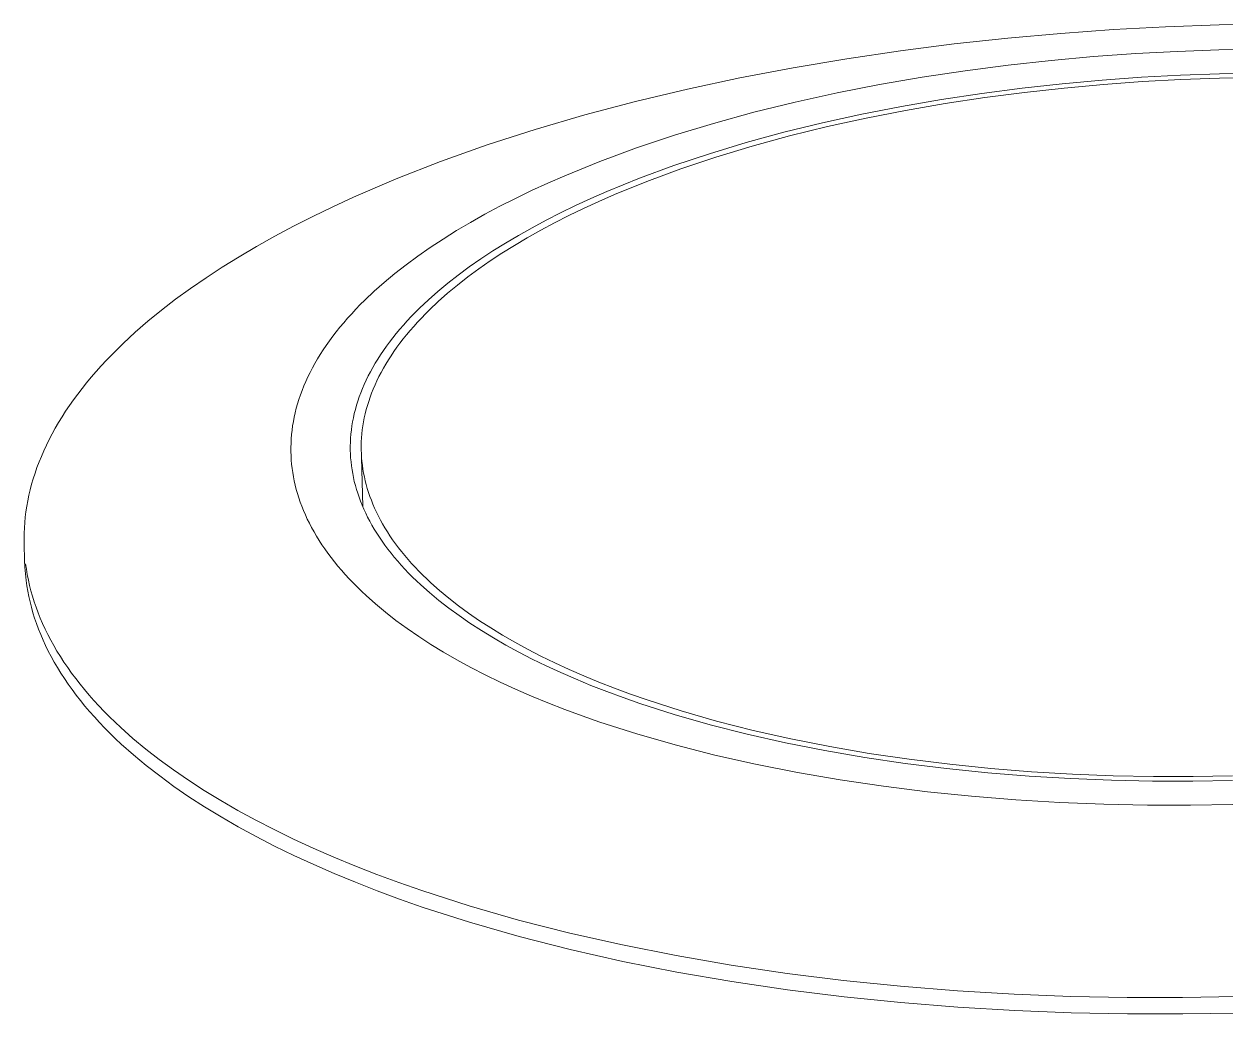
# Model space of a CAD drawing. Header units: inches. Extents: x 214 to 477, y -11 to 187.
# Drawn here: x 437.3053 to 437.7157, y 91.8472 to 92.1852 of the extents above; entities that cross this region are included whole.
import ezdxf

# ---------------------------------------------------------------- set-up
doc = ezdxf.new("R2010")
doc.units = ezdxf.units.IN
doc.layers.add('ZANO_R', color=7, linetype='Continuous', lineweight=0)

msp = doc.modelspace()

# ---------------------------------------------------------------- linework, layer by layer
at = {"layer": 'ZANO_R'}
for p, q in [((437.71329, 92.18489), (437.69498, 92.18424)), ((437.73194, 92.18521), (437.71329, 92.18489)), ((437.65927, 92.18203), (437.64113, 92.18041)), ((437.67724, 92.1833), (437.65927, 92.18203)), ((437.69498, 92.18424), (437.67724, 92.1833)), ((437.62285, 92.17843), (437.60451, 92.17609)), ((437.64113, 92.18041), (437.62285, 92.17843)), ((437.71326, 92.17639), (437.72774, 92.17664)), ((437.58617, 92.17338), (437.56789, 92.17029)), ((437.60451, 92.17609), (437.58617, 92.17338)), ((437.64132, 92.17117), (437.65594, 92.17278)), ((437.65594, 92.17278), (437.67047, 92.1741)), ((437.67047, 92.1741), (437.68484, 92.17513)), ((437.68484, 92.17513), (437.69904, 92.17589)), ((437.69904, 92.17589), (437.71326, 92.17639)), ((437.56789, 92.17029), (437.54973, 92.16683)), ((437.61198, 92.16705), (437.62665, 92.16926)), ((437.62665, 92.16926), (437.64132, 92.17117)), ((437.71341, 92.16822), (437.72697, 92.16845)), ((437.54973, 92.16683), (437.53178, 92.16298)), ((437.58289, 92.16168), (437.59738, 92.16452)), ((437.59738, 92.16452), (437.61198, 92.16705)), ((437.64604, 92.16333), (437.65974, 92.16484)), ((437.65974, 92.16484), (437.67334, 92.16607)), ((437.66043, 92.16337), (437.67387, 92.16459)), ((437.67334, 92.16607), (437.6868, 92.16704)), ((437.67387, 92.16459), (437.68716, 92.16554)), ((437.6868, 92.16704), (437.70009, 92.16775)), ((437.68716, 92.16554), (437.70029, 92.16625)), ((437.70009, 92.16775), (437.71341, 92.16822)), ((437.70029, 92.16625), (437.71344, 92.16671)), ((437.71344, 92.16671), (437.72683, 92.16694)), ((437.53178, 92.16298), (437.51409, 92.15876)), ((437.56858, 92.15853), (437.58289, 92.16168)), ((437.61857, 92.15946), (437.6323, 92.16154)), ((437.61978, 92.15807), (437.63334, 92.16012)), ((437.6323, 92.16154), (437.64604, 92.16333)), ((437.63334, 92.16012), (437.64691, 92.16188)), ((437.64691, 92.16188), (437.66043, 92.16337)), ((437.51409, 92.15876), (437.49675, 92.15417)), ((437.55451, 92.15507), (437.56858, 92.15853)), ((437.59132, 92.15444), (437.60489, 92.1571)), ((437.60489, 92.1571), (437.61857, 92.15946)), ((437.60627, 92.15573), (437.61978, 92.15807)), ((437.49675, 92.15417), (437.47983, 92.14922)), ((437.54074, 92.1513), (437.55451, 92.15507)), ((437.57792, 92.15149), (437.59132, 92.15444)), ((437.57964, 92.15019), (437.59287, 92.1531)), ((437.59287, 92.1531), (437.60627, 92.15573)), ((437.47983, 92.14922), (437.4634, 92.14392)), ((437.52734, 92.14725), (437.54074, 92.1513)), ((437.55185, 92.14472), (437.56474, 92.14824)), ((437.56474, 92.14824), (437.57792, 92.15149)), ((437.56663, 92.14699), (437.57964, 92.15019)), ((437.4634, 92.14392), (437.44753, 92.13828)), ((437.51436, 92.1429), (437.52734, 92.14725)), ((437.53929, 92.14092), (437.55185, 92.14472)), ((437.55389, 92.14351), (437.56663, 92.14699)), ((437.50186, 92.13829), (437.51436, 92.1429)), ((437.52714, 92.13686), (437.53929, 92.14092)), ((437.52949, 92.13574), (437.5415, 92.13975)), ((437.5415, 92.13975), (437.55389, 92.14351)), ((437.44753, 92.13828), (437.43228, 92.13233)), ((437.48989, 92.13343), (437.50186, 92.13829)), ((437.51543, 92.13254), (437.52714, 92.13686)), ((437.51794, 92.13148), (437.52949, 92.13574)), ((437.43228, 92.13233), (437.41772, 92.12608)), ((437.48413, 92.13091), (437.48989, 92.13343)), ((437.50423, 92.12798), (437.51543, 92.13254)), ((437.50687, 92.12698), (437.51794, 92.13148)), ((437.47307, 92.12569), (437.47852, 92.12833)), ((437.47852, 92.12833), (437.48413, 92.13091)), ((437.49883, 92.12562), (437.50423, 92.12798)), ((437.41772, 92.12608), (437.41072, 92.12285)), ((437.46778, 92.12301), (437.47307, 92.12569)), ((437.48847, 92.12074), (437.49358, 92.1232)), ((437.49358, 92.1232), (437.49883, 92.12562)), ((437.49635, 92.12226), (437.50154, 92.12464)), ((437.50154, 92.12464), (437.50687, 92.12698)), ((437.4039, 92.11955), (437.39729, 92.1162)), ((437.41072, 92.12285), (437.4039, 92.11955)), ((437.45771, 92.1175), (437.46266, 92.12028)), ((437.46266, 92.12028), (437.46778, 92.12301)), ((437.48352, 92.11822), (437.48847, 92.12074)), ((437.48642, 92.11734), (437.49131, 92.11982)), ((437.49131, 92.11982), (437.49635, 92.12226)), ((437.39729, 92.1162), (437.39089, 92.11278)), ((437.45295, 92.11467), (437.45771, 92.1175)), ((437.4741, 92.11306), (437.47873, 92.11566)), ((437.47873, 92.11566), (437.48352, 92.11822)), ((437.48169, 92.11481), (437.48642, 92.11734)), ((437.39089, 92.11278), (437.38469, 92.10931)), ((437.44396, 92.10891), (437.44836, 92.11181)), ((437.44836, 92.11181), (437.45295, 92.11467)), ((437.46963, 92.11042), (437.4741, 92.11306)), ((437.47271, 92.10963), (437.47711, 92.11224)), ((437.47711, 92.11224), (437.48169, 92.11481)), ((437.38469, 92.10931), (437.37871, 92.10578)), ((437.43975, 92.10598), (437.44396, 92.10891)), ((437.46122, 92.10502), (437.46534, 92.10774)), ((437.4644, 92.10431), (437.46847, 92.10699)), ((437.46534, 92.10774), (437.46963, 92.11042)), ((437.46847, 92.10699), (437.47271, 92.10963)), ((437.37871, 92.10578), (437.37295, 92.10221)), ((437.43191, 92.10003), (437.43574, 92.10302)), ((437.43574, 92.10302), (437.43975, 92.10598)), ((437.45728, 92.10228), (437.46122, 92.10502)), ((437.46051, 92.10159), (437.4644, 92.10431)), ((437.36742, 92.09859), (437.36211, 92.09493)), ((437.37295, 92.10221), (437.36742, 92.09859)), ((437.42829, 92.09701), (437.43191, 92.10003)), ((437.44993, 92.0967), (437.45351, 92.0995)), ((437.45325, 92.09609), (437.45679, 92.09885)), ((437.45351, 92.0995), (437.45728, 92.10228)), ((437.45679, 92.09885), (437.46051, 92.10159)), ((437.36211, 92.09493), (437.35704, 92.09123)), ((437.42486, 92.09398), (437.42829, 92.09701)), ((437.44654, 92.09388), (437.44993, 92.0967)), ((437.4499, 92.0933), (437.45325, 92.09609)), ((437.35704, 92.09123), (437.3522, 92.0875)), ((437.42008, 92.0894), (437.42162, 92.09093)), ((437.42162, 92.09093), (437.42486, 92.09398)), ((437.4403, 92.08818), (437.44332, 92.09104)), ((437.44332, 92.09104), (437.44654, 92.09388)), ((437.44374, 92.08767), (437.44673, 92.09049)), ((437.44673, 92.09049), (437.4499, 92.0933)), ((437.3522, 92.0875), (437.3476, 92.08374)), ((437.41576, 92.08478), (437.41715, 92.08632)), ((437.41715, 92.08632), (437.41859, 92.08786)), ((437.41859, 92.08786), (437.42008, 92.0894)), ((437.43746, 92.08531), (437.43886, 92.08674)), ((437.43886, 92.08674), (437.4403, 92.08818)), ((437.44094, 92.08483), (437.44232, 92.08625)), ((437.44232, 92.08625), (437.44374, 92.08767)), ((437.3476, 92.08374), (437.34324, 92.07995)), ((437.41313, 92.08169), (437.41442, 92.08324)), ((437.41442, 92.08324), (437.41576, 92.08478)), ((437.43355, 92.08098), (437.43481, 92.08242)), ((437.43481, 92.08242), (437.43611, 92.08386)), ((437.43611, 92.08386), (437.43746, 92.08531)), ((437.43832, 92.08199), (437.4396, 92.08341)), ((437.4396, 92.08341), (437.44094, 92.08483)), ((437.34324, 92.07995), (437.33912, 92.07614)), ((437.40955, 92.07705), (437.4107, 92.0786)), ((437.4107, 92.0786), (437.41189, 92.08015)), ((437.41189, 92.08015), (437.41313, 92.08169)), ((437.43007, 92.07664), (437.43118, 92.07808)), ((437.43118, 92.07808), (437.43234, 92.07953)), ((437.43234, 92.07953), (437.43355, 92.08098)), ((437.43474, 92.0777), (437.43588, 92.07913)), ((437.43588, 92.07913), (437.43708, 92.08056)), ((437.43708, 92.08056), (437.43832, 92.08199)), ((437.33912, 92.07614), (437.33525, 92.07231)), ((437.40643, 92.07241), (437.40742, 92.07396)), ((437.40742, 92.07396), (437.40846, 92.07551)), ((437.40846, 92.07551), (437.40955, 92.07705)), ((437.42797, 92.07374), (437.429, 92.07519)), ((437.429, 92.07519), (437.43007, 92.07664)), ((437.43157, 92.07341), (437.43258, 92.07484)), ((437.43258, 92.07484), (437.43364, 92.07627)), ((437.43364, 92.07627), (437.43474, 92.0777)), ((437.3334, 92.07039), (437.33161, 92.06847)), ((437.33525, 92.07231), (437.3334, 92.07039)), ((437.40458, 92.06932), (437.40548, 92.07087)), ((437.40548, 92.07087), (437.40643, 92.07241)), ((437.42518, 92.06939), (437.42607, 92.07084)), ((437.42607, 92.07084), (437.427, 92.07229)), ((437.427, 92.07229), (437.42797, 92.07374)), ((437.42881, 92.06912), (437.42969, 92.07055)), ((437.42969, 92.07055), (437.4306, 92.07198)), ((437.4306, 92.07198), (437.43157, 92.07341)), ((437.32989, 92.06654), (437.32822, 92.06461)), ((437.33161, 92.06847), (437.32989, 92.06654)), ((437.40219, 92.0647), (437.40294, 92.06624)), ((437.40294, 92.06624), (437.40374, 92.06778)), ((437.40374, 92.06778), (437.40458, 92.06932)), ((437.4228, 92.06506), (437.42355, 92.0665)), ((437.42355, 92.0665), (437.42434, 92.06795)), ((437.42434, 92.06795), (437.42518, 92.06939)), ((437.42646, 92.06484), (437.4272, 92.06627)), ((437.4272, 92.06627), (437.42798, 92.06769)), ((437.42798, 92.06769), (437.42881, 92.06912)), ((437.32661, 92.06268), (437.32507, 92.06074)), ((437.32822, 92.06461), (437.32661, 92.06268)), ((437.40022, 92.06011), (437.40083, 92.06163)), ((437.40083, 92.06163), (437.40148, 92.06317)), ((437.40148, 92.06317), (437.40219, 92.0647)), ((437.42082, 92.06075), (437.42144, 92.06218)), ((437.42144, 92.06218), (437.4221, 92.06362)), ((437.4221, 92.06362), (437.4228, 92.06506)), ((437.42451, 92.06058), (437.42512, 92.062)), ((437.42512, 92.062), (437.42577, 92.06342)), ((437.42577, 92.06342), (437.42646, 92.06484)), ((437.32359, 92.05881), (437.32216, 92.05688)), ((437.32507, 92.06074), (437.32359, 92.05881)), ((437.39914, 92.05706), (437.39965, 92.05858)), ((437.39965, 92.05858), (437.40022, 92.06011)), ((437.41924, 92.05646), (437.41973, 92.05789)), ((437.41973, 92.05789), (437.42025, 92.05931)), ((437.42025, 92.05931), (437.42082, 92.06075)), ((437.42295, 92.05635), (437.42342, 92.05776)), ((437.42342, 92.05776), (437.42394, 92.05917)), ((437.42394, 92.05917), (437.42451, 92.06058)), ((437.3208, 92.05494), (437.31949, 92.05301)), ((437.32216, 92.05688), (437.3208, 92.05494)), ((437.39786, 92.05252), (437.39824, 92.05403)), ((437.39824, 92.05403), (437.39867, 92.05554)), ((437.39867, 92.05554), (437.39914, 92.05706)), ((437.41805, 92.05221), (437.4184, 92.05362)), ((437.4184, 92.05362), (437.4188, 92.05504)), ((437.4188, 92.05504), (437.41924, 92.05646)), ((437.42177, 92.05215), (437.42212, 92.05355)), ((437.42212, 92.05355), (437.42251, 92.05495)), ((437.42251, 92.05495), (437.42295, 92.05635)), ((437.31825, 92.05107), (437.31706, 92.04914)), ((437.31949, 92.05301), (437.31825, 92.05107)), ((437.39699, 92.04803), (437.39724, 92.04952)), ((437.39724, 92.04952), (437.39753, 92.05102)), ((437.39753, 92.05102), (437.39786, 92.05252)), ((437.41723, 92.048), (437.41746, 92.0494)), ((437.41746, 92.0494), (437.41773, 92.0508)), ((437.41773, 92.0508), (437.41805, 92.05221)), ((437.42096, 92.048), (437.42119, 92.04938)), ((437.42119, 92.04938), (437.42146, 92.05076)), ((437.42146, 92.05076), (437.42177, 92.05215)), ((437.31487, 92.04528), (437.31386, 92.04335)), ((437.31594, 92.04721), (437.31487, 92.04528)), ((437.31706, 92.04914), (437.31594, 92.04721)), ((437.39662, 92.04506), (437.39678, 92.04654)), ((437.39678, 92.04654), (437.39699, 92.04803)), ((437.41678, 92.04385), (437.41689, 92.04523)), ((437.41689, 92.04523), (437.41704, 92.04661)), ((437.41704, 92.04661), (437.41723, 92.048)), ((437.42051, 92.04389), (437.42062, 92.04526)), ((437.42062, 92.04526), (437.42077, 92.04662)), ((437.42077, 92.04662), (437.42096, 92.048)), ((437.31291, 92.04143), (437.31202, 92.03951)), ((437.31386, 92.04335), (437.31291, 92.04143)), ((437.39639, 92.04066), (437.39643, 92.04212)), ((437.39643, 92.04212), (437.3965, 92.04359)), ((437.3965, 92.04359), (437.39662, 92.04506)), ((437.41667, 92.04111), (437.41671, 92.04247)), ((437.41668, 92.03974), (437.41667, 92.04111)), ((437.41671, 92.04247), (437.41678, 92.04385)), ((437.42041, 92.04119), (437.42044, 92.04254)), ((437.42041, 92.03984), (437.42041, 92.04119)), ((437.42044, 92.04254), (437.42051, 92.04389)), ((437.31119, 92.03759), (437.31041, 92.03568)), ((437.31202, 92.03951), (437.31119, 92.03759)), ((437.3964, 92.03921), (437.39639, 92.04066)), ((437.39644, 92.03776), (437.3964, 92.03921)), ((437.39653, 92.03633), (437.39644, 92.03776)), ((437.41672, 92.03839), (437.41668, 92.03974)), ((437.4168, 92.03705), (437.41672, 92.03839)), ((437.41692, 92.03571), (437.4168, 92.03705)), ((437.42046, 92.03851), (437.42041, 92.03984)), ((437.42054, 92.03718), (437.42046, 92.03851)), ((437.42091, 92.02045), (437.42048, 92.03718)), ((437.42065, 92.03586), (437.42054, 92.03718)), ((437.30969, 92.03377), (437.30903, 92.03186)), ((437.31041, 92.03568), (437.30969, 92.03377)), ((437.39665, 92.0349), (437.39653, 92.03633)), ((437.39682, 92.03348), (437.39665, 92.0349)), ((437.39702, 92.03205), (437.39682, 92.03348)), ((437.41707, 92.03437), (437.41692, 92.03571)), ((437.41726, 92.03305), (437.41707, 92.03437)), ((437.41749, 92.03171), (437.41726, 92.03305)), ((437.4208, 92.03454), (437.42065, 92.03586)), ((437.42099, 92.03323), (437.4208, 92.03454)), ((437.42121, 92.03191), (437.42099, 92.03323)), ((437.30842, 92.02996), (437.30787, 92.02807)), ((437.30903, 92.03186), (437.30842, 92.02996)), ((437.39726, 92.03063), (437.39702, 92.03205)), ((437.39754, 92.0292), (437.39726, 92.03063)), ((437.39787, 92.02777), (437.39754, 92.0292)), ((437.41775, 92.03037), (437.41749, 92.03171)), ((437.41805, 92.02903), (437.41775, 92.03037)), ((437.4184, 92.02769), (437.41805, 92.02903)), ((437.42148, 92.03059), (437.42121, 92.03191)), ((437.42178, 92.02926), (437.42148, 92.03059)), ((437.42211, 92.02794), (437.42178, 92.02926)), ((437.30737, 92.02618), (437.30693, 92.0243)), ((437.30787, 92.02807), (437.30737, 92.02618)), ((437.39823, 92.02633), (437.39787, 92.02777)), ((437.39864, 92.02489), (437.39823, 92.02633)), ((437.39909, 92.02345), (437.39864, 92.02489)), ((437.41878, 92.02634), (437.4184, 92.02769)), ((437.4192, 92.02499), (437.41878, 92.02634)), ((437.41967, 92.02363), (437.4192, 92.02499)), ((437.42249, 92.0266), (437.42211, 92.02794)), ((437.42291, 92.02527), (437.42249, 92.0266)), ((437.42337, 92.02393), (437.42291, 92.02527)), ((437.3062, 92.02055), (437.30592, 92.01869)), ((437.30654, 92.02242), (437.3062, 92.02055)), ((437.30693, 92.0243), (437.30654, 92.02242)), ((437.39959, 92.022), (437.39909, 92.02345)), ((437.40012, 92.02055), (437.39959, 92.022)), ((437.40071, 92.0191), (437.40012, 92.02055)), ((437.42017, 92.02227), (437.41967, 92.02363)), ((437.42071, 92.02091), (437.42017, 92.02227)), ((437.4213, 92.01955), (437.42071, 92.02091)), ((437.42386, 92.02259), (437.42337, 92.02393)), ((437.4244, 92.02125), (437.42386, 92.02259)), ((437.42498, 92.0199), (437.4244, 92.02125)), ((437.30569, 92.01684), (437.30551, 92.01499)), ((437.30592, 92.01869), (437.30569, 92.01684)), ((437.40133, 92.01765), (437.40071, 92.0191)), ((437.402, 92.01619), (437.40133, 92.01765)), ((437.42193, 92.01819), (437.4213, 92.01955)), ((437.4226, 92.01683), (437.42193, 92.01819)), ((437.42331, 92.01546), (437.4226, 92.01683)), ((437.4256, 92.01856), (437.42498, 92.0199)), ((437.42626, 92.01721), (437.4256, 92.01856)), ((437.42697, 92.01586), (437.42626, 92.01721)), ((437.30538, 92.01315), (437.3053, 92.01132)), ((437.30551, 92.01499), (437.30538, 92.01315)), ((437.40272, 92.01474), (437.402, 92.01619)), ((437.40348, 92.01328), (437.40272, 92.01474)), ((437.40429, 92.01182), (437.40348, 92.01328)), ((437.42407, 92.0141), (437.42331, 92.01546)), ((437.42487, 92.01273), (437.42407, 92.0141)), ((437.42571, 92.01136), (437.42487, 92.01273)), ((437.42771, 92.01452), (437.42697, 92.01586)), ((437.4285, 92.01317), (437.42771, 92.01452)), ((437.42933, 92.01182), (437.4285, 92.01317)), ((437.3053, 92.01132), (437.30528, 92.0095)), ((437.30528, 92.0095), (437.3053, 92.00768)), ((437.40514, 92.01036), (437.40429, 92.01182)), ((437.40604, 92.0089), (437.40514, 92.01036)), ((437.40699, 92.00744), (437.40604, 92.0089)), ((437.4266, 92.01), (437.42571, 92.01136)), ((437.42753, 92.00863), (437.4266, 92.01)), ((437.4285, 92.00727), (437.42753, 92.00863)), ((437.43021, 92.01047), (437.42933, 92.01182)), ((437.43113, 92.00912), (437.43021, 92.01047)), ((437.43209, 92.00777), (437.43113, 92.00912)), ((437.30544, 92.00208), (437.3053, 92.00769)), ((437.40798, 92.00598), (437.40699, 92.00744)), ((437.40902, 92.00453), (437.40798, 92.00598)), ((437.41011, 92.00307), (437.40902, 92.00453)), ((437.42952, 92.0059), (437.4285, 92.00727)), ((437.43059, 92.00454), (437.42952, 92.0059)), ((437.4317, 92.00318), (437.43059, 92.00454)), ((437.4331, 92.00642), (437.43209, 92.00777)), ((437.43415, 92.00508), (437.4331, 92.00642)), ((437.43525, 92.00373), (437.43415, 92.00508)), ((437.30544, 92.00208), (437.30554, 91.9998)), ((437.30582, 92.00087), (437.30608, 91.99904)), ((437.41125, 92.00161), (437.41011, 92.00307)), ((437.41243, 92.00016), (437.41125, 92.00161)), ((437.41366, 91.99871), (437.41243, 92.00016)), ((437.43285, 92.00182), (437.4317, 92.00318)), ((437.43405, 92.00046), (437.43285, 92.00182)), ((437.43529, 91.99911), (437.43405, 92.00046)), ((437.43639, 92.00239), (437.43525, 92.00373)), ((437.43757, 92.00105), (437.43639, 92.00239)), ((437.4388, 91.99972), (437.43757, 92.00105)), ((437.30554, 91.9998), (437.30572, 91.99753)), ((437.30572, 91.99753), (437.30597, 91.99526)), ((437.30608, 91.99904), (437.30639, 91.99721)), ((437.30639, 91.99721), (437.30676, 91.99537)), ((437.41495, 91.99726), (437.41366, 91.99871)), ((437.41627, 91.99582), (437.41495, 91.99726)), ((437.43659, 91.99776), (437.43529, 91.99911)), ((437.43792, 91.99641), (437.43659, 91.99776)), ((437.4393, 91.99507), (437.43792, 91.99641)), ((437.44007, 91.99838), (437.4388, 91.99972)), ((437.44139, 91.99705), (437.44007, 91.99838)), ((437.44276, 91.99573), (437.44139, 91.99705)), ((437.30597, 91.99526), (437.30623, 91.99343)), ((437.30623, 91.99343), (437.30654, 91.9916)), ((437.30676, 91.99537), (437.30718, 91.99352)), ((437.30718, 91.99352), (437.30765, 91.99167)), ((437.41765, 91.99438), (437.41627, 91.99582)), ((437.41908, 91.99294), (437.41765, 91.99438)), ((437.42056, 91.9915), (437.41908, 91.99294)), ((437.44073, 91.99373), (437.4393, 91.99507)), ((437.44373, 91.99107), (437.44073, 91.99373)), ((437.44417, 91.99441), (437.44276, 91.99573)), ((437.44713, 91.99178), (437.44417, 91.99441)), ((437.45027, 91.98917), (437.44713, 91.99178)), ((437.30654, 91.9916), (437.3069, 91.98976)), ((437.3069, 91.98976), (437.30732, 91.98791)), ((437.30732, 91.98791), (437.30779, 91.98606)), ((437.30765, 91.99167), (437.30817, 91.98982)), ((437.30817, 91.98982), (437.30875, 91.98796)), ((437.30875, 91.98796), (437.30939, 91.98609)), ((437.42208, 91.99007), (437.42056, 91.9915)), ((437.42528, 91.98723), (437.42208, 91.99007)), ((437.4469, 91.98843), (437.44373, 91.99107)), ((437.45027, 91.98581), (437.4469, 91.98843)), ((437.45358, 91.98658), (437.45027, 91.98917)), ((437.30779, 91.98606), (437.30832, 91.98421)), ((437.30832, 91.98421), (437.3089, 91.98235)), ((437.30939, 91.98609), (437.31008, 91.98423)), ((437.31008, 91.98423), (437.31083, 91.98236)), ((437.42867, 91.98441), (437.42528, 91.98723)), ((437.43226, 91.98161), (437.42867, 91.98441)), ((437.45381, 91.98322), (437.45027, 91.98581)), ((437.45708, 91.98402), (437.45358, 91.98658)), ((437.46076, 91.98149), (437.45708, 91.98402)), ((437.3089, 91.98235), (437.30953, 91.98049)), ((437.30953, 91.98049), (437.31022, 91.97862)), ((437.31083, 91.98236), (437.31163, 91.98049)), ((437.31163, 91.98049), (437.3125, 91.97861)), ((437.43604, 91.97885), (437.43226, 91.98161)), ((437.45753, 91.98066), (437.45381, 91.98322)), ((437.46144, 91.97813), (437.45753, 91.98066)), ((437.46462, 91.979), (437.46076, 91.98149)), ((437.31022, 91.97862), (437.31097, 91.97675)), ((437.31097, 91.97675), (437.31178, 91.97488)), ((437.3125, 91.97861), (437.31342, 91.97674)), ((437.31342, 91.97674), (437.3144, 91.97486)), ((437.44002, 91.97611), (437.43604, 91.97885)), ((437.44419, 91.97341), (437.44002, 91.97611)), ((437.46552, 91.97564), (437.46144, 91.97813)), ((437.46865, 91.97654), (437.46462, 91.979)), ((437.46978, 91.97318), (437.46552, 91.97564)), ((437.47285, 91.97411), (437.46865, 91.97654)), ((437.31178, 91.97488), (437.31264, 91.973)), ((437.31264, 91.973), (437.31356, 91.97113)), ((437.3144, 91.97486), (437.31544, 91.97298)), ((437.31544, 91.97298), (437.31653, 91.9711)), ((437.44855, 91.97075), (437.44419, 91.97341)), ((437.47421, 91.97077), (437.46978, 91.97318)), ((437.47723, 91.97173), (437.47285, 91.97411)), ((437.48178, 91.96939), (437.47723, 91.97173)), ((437.31356, 91.97113), (437.31454, 91.96925)), ((437.31454, 91.96925), (437.31558, 91.96737)), ((437.31558, 91.96737), (437.31668, 91.96549)), ((437.31653, 91.9711), (437.31769, 91.96922)), ((437.31769, 91.96922), (437.31891, 91.96734)), ((437.31891, 91.96734), (437.32019, 91.96547)), ((437.4531, 91.96813), (437.44855, 91.97075)), ((437.45783, 91.96555), (437.4531, 91.96813)), ((437.47882, 91.9684), (437.47421, 91.97077)), ((437.48358, 91.96608), (437.47882, 91.9684)), ((437.48649, 91.9671), (437.48178, 91.96939)), ((437.31668, 91.96549), (437.31784, 91.96361)), ((437.31784, 91.96361), (437.31905, 91.96173)), ((437.32019, 91.96547), (437.32153, 91.96359)), ((437.32153, 91.96359), (437.32293, 91.96171)), ((437.46275, 91.96302), (437.45783, 91.96555)), ((437.48852, 91.96381), (437.48358, 91.96608)), ((437.49136, 91.96485), (437.48649, 91.9671)), ((437.49361, 91.96159), (437.48852, 91.96381)), ((437.49639, 91.96266), (437.49136, 91.96485)), ((437.31905, 91.96173), (437.32033, 91.95986)), ((437.32033, 91.95986), (437.32167, 91.95798)), ((437.32293, 91.96171), (437.32439, 91.95984)), ((437.32439, 91.95984), (437.32592, 91.95797)), ((437.46784, 91.96054), (437.46275, 91.96302)), ((437.47311, 91.95812), (437.46784, 91.96054)), ((437.49886, 91.95942), (437.49361, 91.96159)), ((437.50157, 91.96052), (437.49639, 91.96266)), ((437.50426, 91.95731), (437.49886, 91.95942)), ((437.5069, 91.95844), (437.50157, 91.96052)), ((437.32167, 91.95798), (437.32308, 91.9561)), ((437.32308, 91.9561), (437.32454, 91.95423)), ((437.32592, 91.95797), (437.32751, 91.9561)), ((437.32751, 91.9561), (437.32915, 91.95423)), ((437.47855, 91.95575), (437.47311, 91.95812)), ((437.48415, 91.95343), (437.47855, 91.95575)), ((437.5098, 91.95526), (437.50426, 91.95731)), ((437.51237, 91.95641), (437.5069, 91.95844)), ((437.51548, 91.95327), (437.5098, 91.95526)), ((437.51799, 91.95445), (437.51237, 91.95641)), ((437.32454, 91.95423), (437.32606, 91.95236)), ((437.32606, 91.95236), (437.32765, 91.95049)), ((437.32915, 91.95423), (437.33087, 91.95237)), ((437.33087, 91.95237), (437.33264, 91.95052)), ((437.48991, 91.95118), (437.48415, 91.95343)), ((437.49583, 91.94899), (437.48991, 91.95118)), ((437.52725, 91.94948), (437.51548, 91.95327)), ((437.5296, 91.95071), (437.51799, 91.95445)), ((437.32765, 91.95049), (437.3293, 91.94862)), ((437.3293, 91.94862), (437.33101, 91.94676)), ((437.33101, 91.94676), (437.33279, 91.94491)), ((437.33264, 91.95052), (437.33448, 91.94866)), ((437.33448, 91.94866), (437.33638, 91.94682)), ((437.33638, 91.94682), (437.33834, 91.94498)), ((437.5019, 91.94687), (437.49583, 91.94899)), ((437.51446, 91.94282), (437.5019, 91.94687)), ((437.5395, 91.94596), (437.52725, 91.94948)), ((437.5417, 91.94724), (437.5296, 91.95071)), ((437.55423, 91.94404), (437.5417, 91.94724)), ((437.33279, 91.94491), (437.33462, 91.94305)), ((437.33462, 91.94305), (437.33652, 91.94121)), ((437.33834, 91.94498), (437.34246, 91.94131)), ((437.52755, 91.93906), (437.51446, 91.94282)), ((437.55219, 91.94272), (437.5395, 91.94596)), ((437.56526, 91.93978), (437.55219, 91.94272)), ((437.56714, 91.94112), (437.55423, 91.94404)), ((437.33652, 91.94121), (437.33849, 91.93937)), ((437.33849, 91.93937), (437.3426, 91.9357)), ((437.34246, 91.94131), (437.34683, 91.93768)), ((437.5411, 91.93561), (437.52755, 91.93906)), ((437.57865, 91.93712), (437.56526, 91.93978)), ((437.58037, 91.93851), (437.56714, 91.94112)), ((437.59386, 91.93619), (437.58037, 91.93851)), ((437.3426, 91.9357), (437.34697, 91.93207)), ((437.34683, 91.93768), (437.35145, 91.93408)), ((437.55505, 91.93246), (437.5411, 91.93561)), ((437.59231, 91.93478), (437.57865, 91.93712)), ((437.60618, 91.93273), (437.59231, 91.93478)), ((437.60755, 91.93417), (437.59386, 91.93619)), ((437.34697, 91.93207), (437.35159, 91.92847)), ((437.35145, 91.93408), (437.35632, 91.93052)), ((437.35632, 91.93052), (437.36144, 91.92699)), ((437.56936, 91.92962), (437.55505, 91.93246)), ((437.6202, 91.931), (437.60618, 91.93273)), ((437.62139, 91.93245), (437.60755, 91.93417)), ((437.63431, 91.92956), (437.6202, 91.931)), ((437.63533, 91.93104), (437.62139, 91.93245)), ((437.64929, 91.92992), (437.63533, 91.93104)), ((437.35159, 91.92847), (437.35646, 91.92491)), ((437.36144, 91.92699), (437.36681, 91.92352)), ((437.58394, 91.92712), (437.56936, 91.92962)), ((437.59875, 91.92494), (437.58394, 91.92712)), ((437.64845, 91.92843), (437.63431, 91.92956)), ((437.66258, 91.92759), (437.64845, 91.92843)), ((437.66324, 91.92909), (437.64929, 91.92992)), ((437.67663, 91.92703), (437.66258, 91.92759)), ((437.67712, 91.92854), (437.66324, 91.92909)), ((437.69057, 91.92675), (437.67663, 91.92703)), ((437.69088, 91.92826), (437.67712, 91.92854)), ((437.70434, 91.92673), (437.69057, 91.92675)), ((437.70448, 91.92825), (437.69088, 91.92826)), ((437.71791, 91.92697), (437.70434, 91.92673)), ((437.71788, 91.92848), (437.70448, 91.92825)), ((437.35646, 91.92491), (437.36158, 91.92138)), ((437.36681, 91.92352), (437.37242, 91.92009)), ((437.61372, 91.92308), (437.59875, 91.92494)), ((437.62879, 91.92155), (437.61372, 91.92308)), ((437.36158, 91.92138), (437.36695, 91.91791)), ((437.36695, 91.91791), (437.37256, 91.91448)), ((437.37242, 91.92009), (437.37827, 91.91671)), ((437.64389, 91.92034), (437.62879, 91.92155)), ((437.65897, 91.91944), (437.64389, 91.92034)), ((437.67398, 91.91885), (437.65897, 91.91944)), ((437.68886, 91.91855), (437.67398, 91.91885)), ((437.70357, 91.91853), (437.68886, 91.91855)), ((437.71806, 91.91878), (437.70357, 91.91853)), ((437.37256, 91.91448), (437.37842, 91.9111)), ((437.37827, 91.91671), (437.38437, 91.91339)), ((437.37842, 91.9111), (437.38451, 91.90778)), ((437.38437, 91.91339), (437.3907, 91.91014)), ((437.3907, 91.91014), (437.39725, 91.90694)), ((437.38451, 91.90778), (437.39084, 91.90453)), ((437.39725, 91.90694), (437.40404, 91.90382)), ((437.39084, 91.90453), (437.3974, 91.90133)), ((437.40404, 91.90382), (437.41104, 91.90076)), ((437.3974, 91.90133), (437.40418, 91.89821)), ((437.40418, 91.89821), (437.41118, 91.89515)), ((437.41104, 91.90076), (437.41826, 91.89778)), ((437.41826, 91.89778), (437.42568, 91.89488)), ((437.41118, 91.89515), (437.4184, 91.89217)), ((437.42568, 91.89488), (437.4333, 91.89206)), ((437.4184, 91.89217), (437.42582, 91.88927)), ((437.42582, 91.88927), (437.43344, 91.88645)), ((437.4333, 91.89206), (437.44112, 91.88933)), ((437.44112, 91.88933), (437.45729, 91.88412)), ((437.43344, 91.88645), (437.44126, 91.88371)), ((437.44126, 91.88371), (437.45743, 91.87851)), ((437.45729, 91.88412), (437.47414, 91.87928)), ((437.45743, 91.87851), (437.47428, 91.87367)), ((437.47414, 91.87928), (437.49158, 91.87482)), ((437.47428, 91.87367), (437.49173, 91.86921)), ((437.49158, 91.87482), (437.50956, 91.87076)), ((437.49173, 91.86921), (437.5097, 91.86515)), ((437.50956, 91.87076), (437.52798, 91.86712)), ((437.5097, 91.86515), (437.52812, 91.86151)), ((437.52798, 91.86712), (437.54676, 91.86389)), ((437.52812, 91.86151), (437.54691, 91.85828)), ((437.54676, 91.86389), (437.56584, 91.86108)), ((437.56584, 91.86108), (437.58511, 91.85869)), ((437.54691, 91.85828), (437.56598, 91.85547)), ((437.58511, 91.85869), (437.60451, 91.85672)), ((437.60451, 91.85672), (437.62396, 91.85516)), ((437.56598, 91.85547), (437.58525, 91.85308)), ((437.58525, 91.85308), (437.60466, 91.8511)), ((437.62396, 91.85516), (437.64339, 91.854)), ((437.64339, 91.854), (437.66271, 91.85323)), ((437.66271, 91.85323), (437.68188, 91.85285)), ((437.68188, 91.85285), (437.70082, 91.85282)), ((437.70082, 91.85282), (437.71948, 91.85315)), ((437.60466, 91.8511), (437.62411, 91.84954)), ((437.62411, 91.84954), (437.64353, 91.84839)), ((437.64353, 91.84839), (437.66286, 91.84762)), ((437.66286, 91.84762), (437.68202, 91.84724)), ((437.68202, 91.84724), (437.70096, 91.84721)), ((437.70096, 91.84721), (437.71962, 91.84754))]:
    msp.add_line(p, q, dxfattribs=at)

doc.saveas('drawing.dxf')
